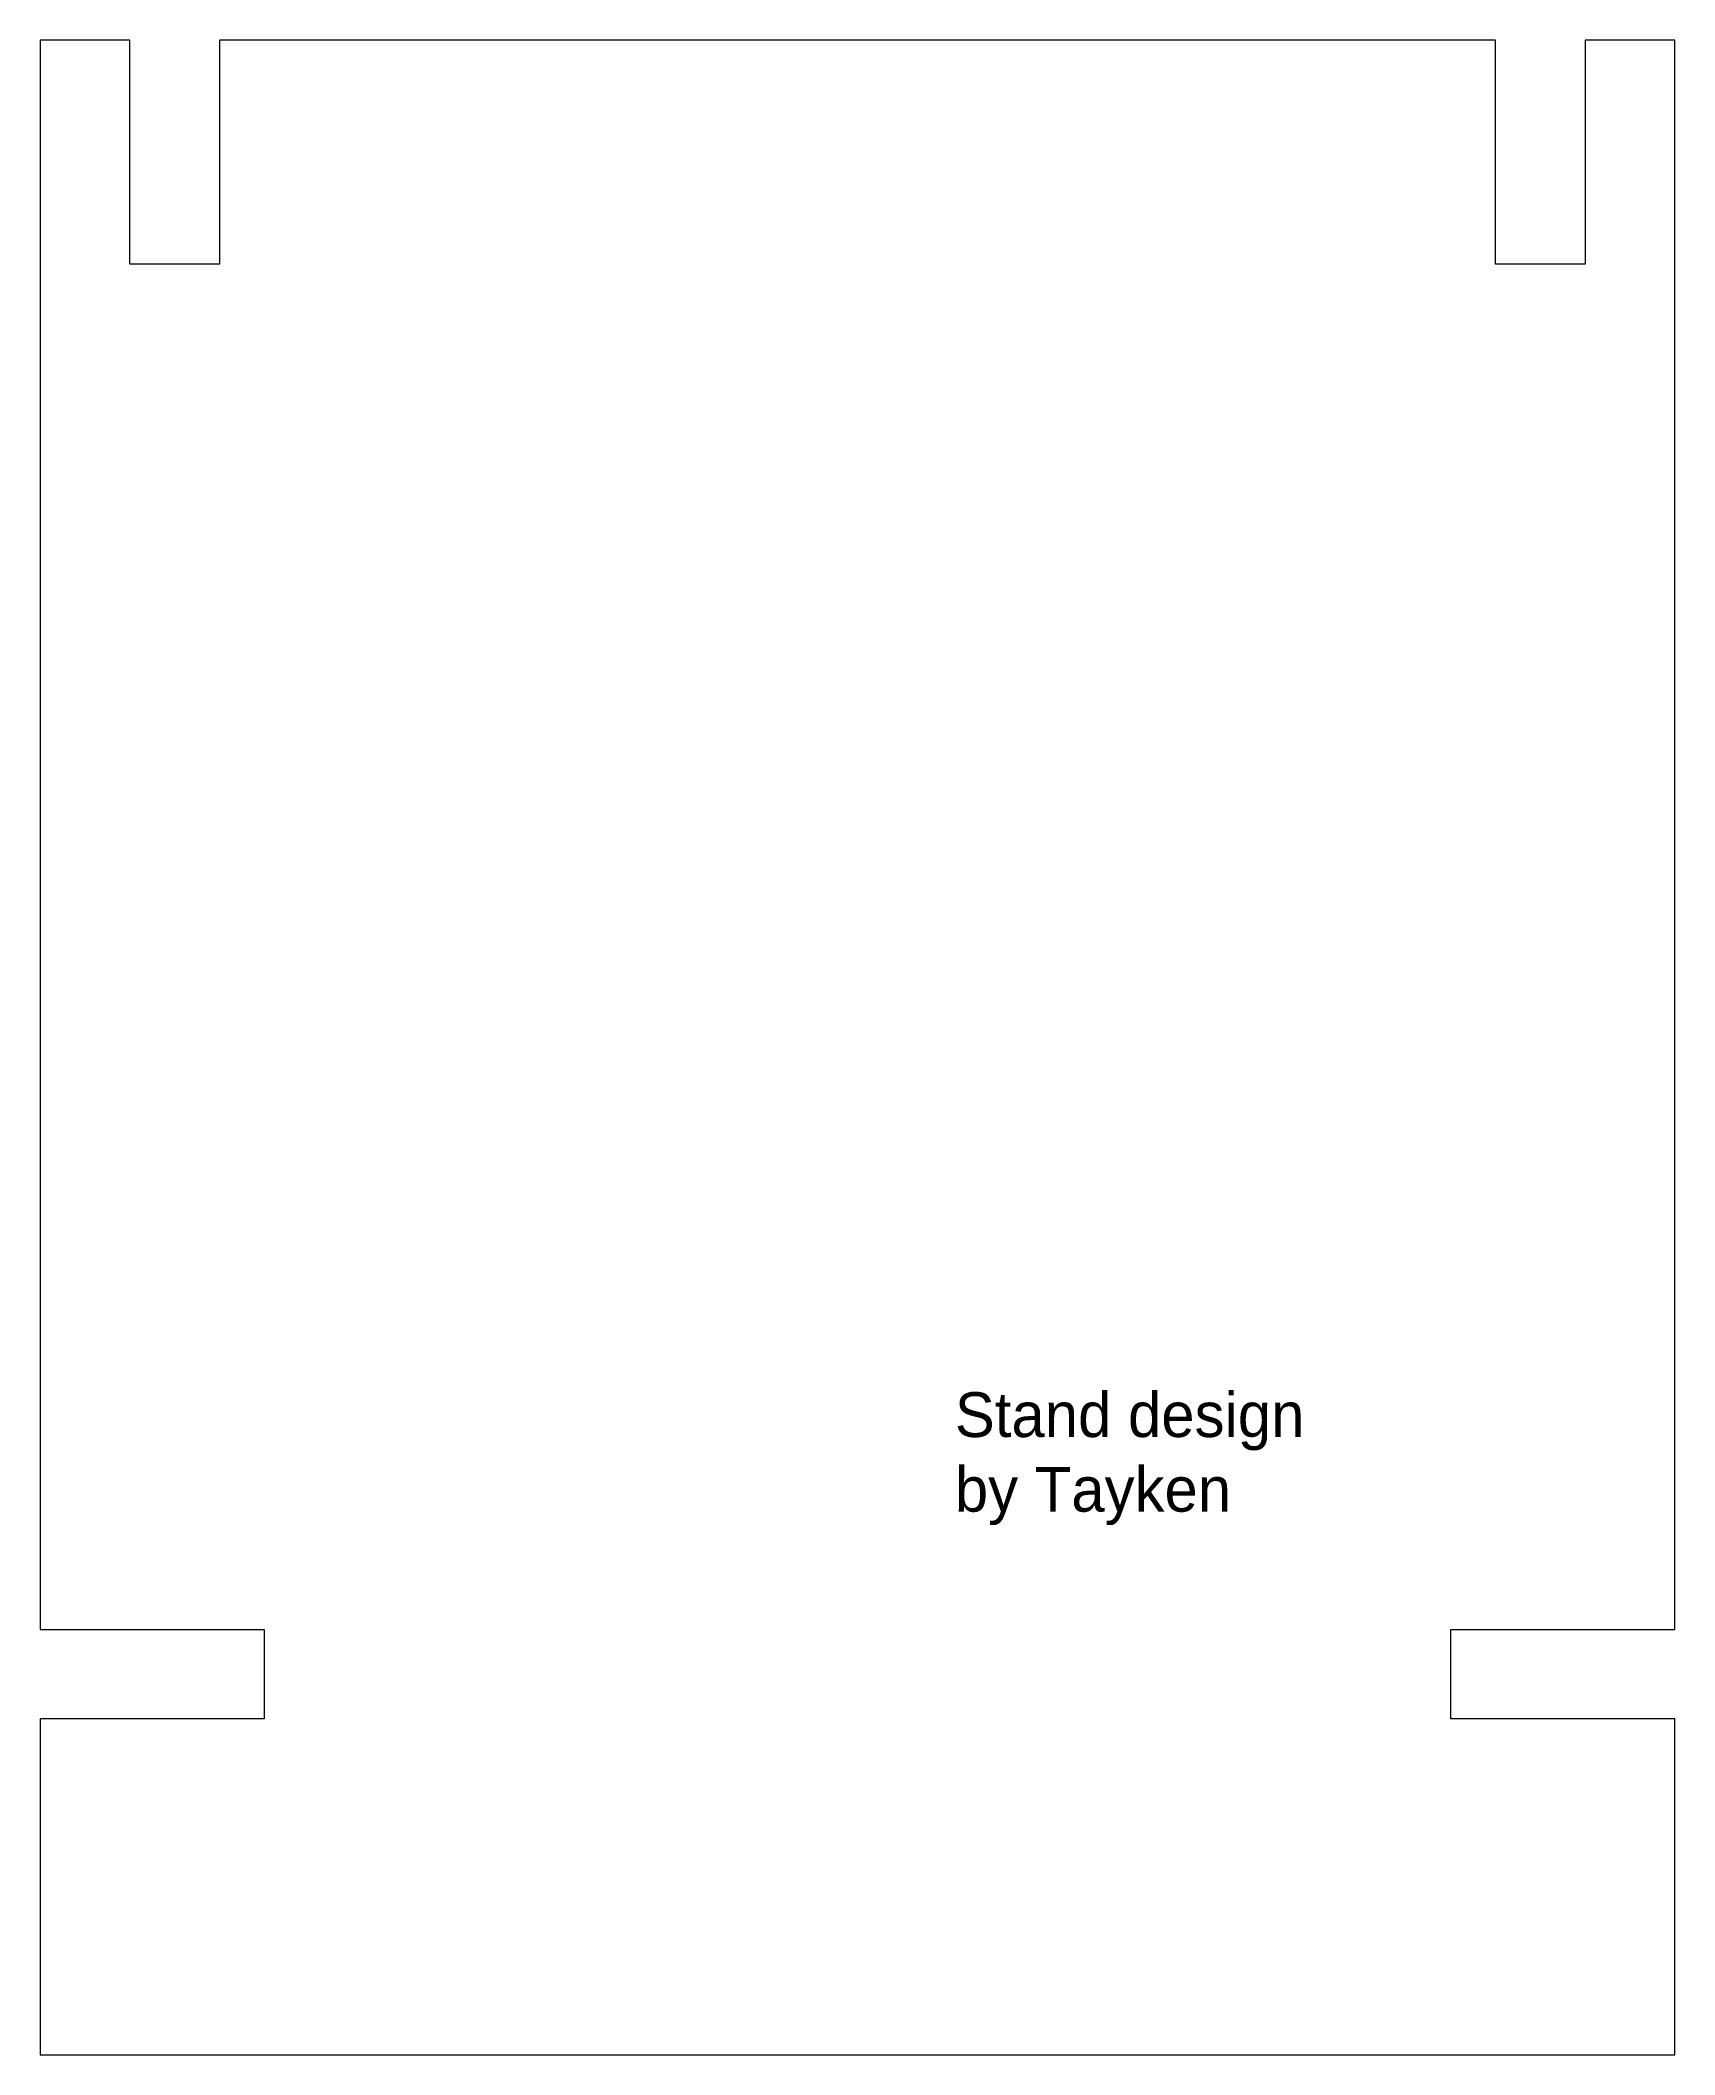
# Model space of a CAD drawing. Header units: millimetres. Extents: x 179.4 to 252.4, y 94.7 to 184.7.
import ezdxf

# ---------------------------------------------------------------- set-up
doc = ezdxf.new("R2010")
doc.units = ezdxf.units.MM

msp = doc.modelspace()

# ---------------------------------------------------------------- linework, layer by layer
at = {"color": 7, "linetype": 'Continuous', "lineweight": 0}
for p, q in [((179.4, 184.7), (179.4, 113.7)), ((183.4, 184.7), (179.4, 184.7)), ((183.4, 174.7), (183.4, 184.7)), ((187.4, 184.7), (187.4, 174.7)), ((244.4, 184.7), (187.4, 184.7)), ((244.4, 174.7), (244.4, 184.7)), ((248.4, 184.7), (248.4, 174.7)), ((252.4, 184.7), (248.4, 184.7)), ((252.4, 113.7), (252.4, 184.7)), ((187.4, 174.7), (183.4, 174.7)), ((248.4, 174.7), (244.4, 174.7)), ((179.4, 113.7), (189.4, 113.7)), ((189.4, 113.7), (189.4, 109.7)), ((242.4, 113.7), (252.4, 113.7)), ((242.4, 109.7), (242.4, 113.7)), ((179.4, 109.7), (179.4, 94.7)), ((189.4, 109.7), (179.4, 109.7)), ((252.4, 109.7), (242.4, 109.7)), ((252.4, 94.7), (252.4, 109.7)), ((179.4, 94.7), (252.4, 94.7))]:
    msp.add_line(p, q, dxfattribs=at)

# ---------------------------------------------------------------- texts
at = {"color": 1, "lineweight": 0, "insert": (220.249, 124.297), "char_height": 2, "width": 28.9239, "attachment_point": 1}
msp.add_mtext('Stand design\\Pby Tayken', dxfattribs=at)

doc.saveas('drawing.dxf')
